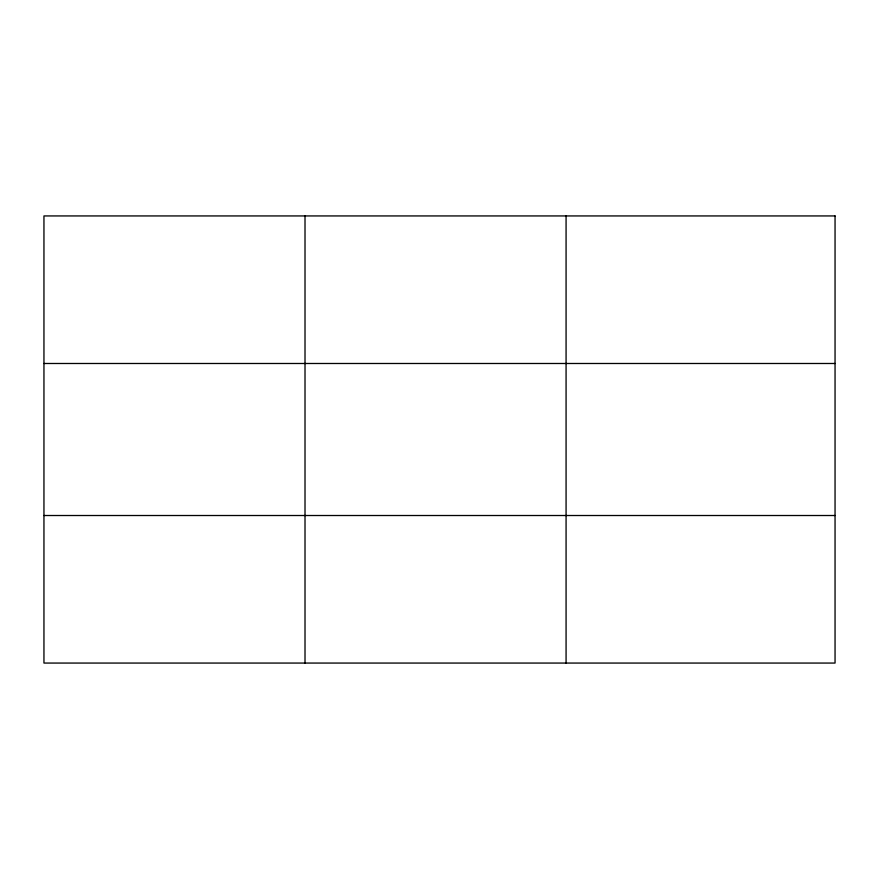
<?xml version="1.0" encoding="UTF-8"?>
<svg xmlns="http://www.w3.org/2000/svg" width="879" height="879" viewBox="0 0 879 879"><rect width="100%" height="100%" fill="white"/><g stroke="black" fill="none" stroke-linecap="round" stroke-linejoin="round"><path stroke-width="1.32" d="M305.013 663.063L305.013 215.937M566.076 663.063L566.076 215.937M43.95 363.488L835.05 363.488M43.95 515.512L835.05 515.512M835.05 215.937L835.05 663.063L43.95 663.063L43.95 215.937L835.05 215.937"/></g></svg>
